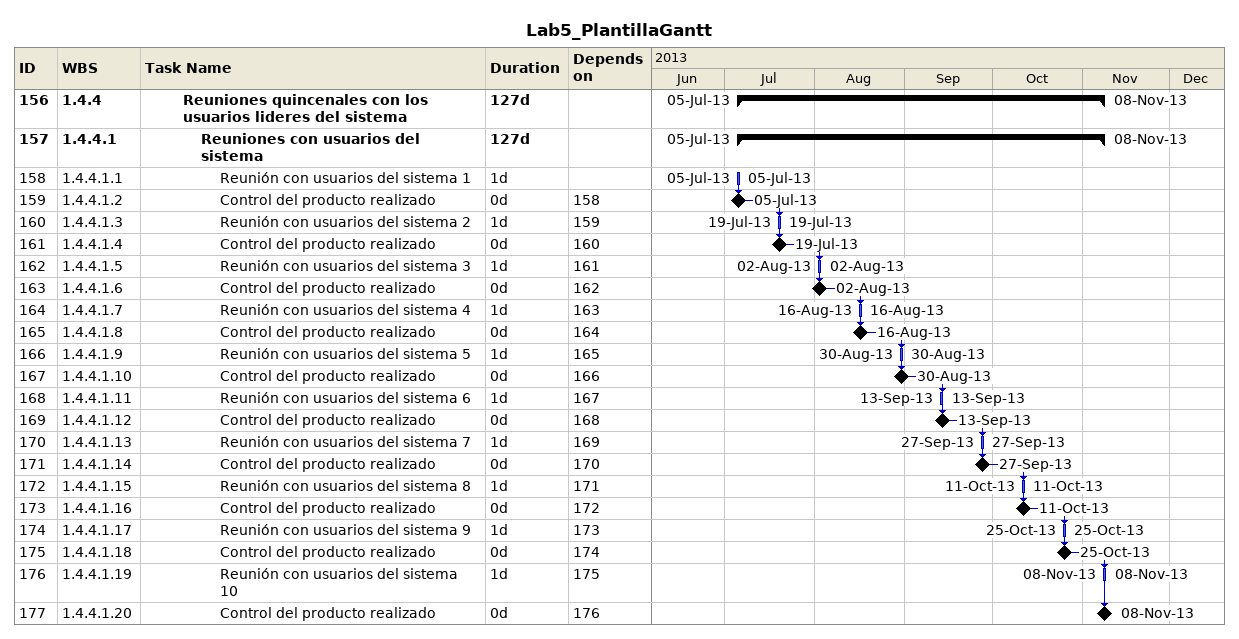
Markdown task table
Lab5_PlantillaGantt

| ID | WBS | Task | Duration | Start | Finish | Predecessors |
|---|---|---|---|---|---|---|
| 156 | 1.4.4 | **Reuniones quincenales con los usuarios lideres del sistema** | 127d | 2013-07-05 | 2013-11-08 |  |
| 157 | 1.4.4.1 | **Reuniones con usuarios del sistema** | 127d | 2013-07-05 | 2013-11-08 |  |
| 158 | 1.4.4.1.1 | Reunión con usuarios del sistema 1 | 1d | 2013-07-05 | 2013-07-05 |  |
| 159 | 1.4.4.1.2 | Control del producto realizado | 0d | 2013-07-05 | 2013-07-05 | 158 |
| 160 | 1.4.4.1.3 | Reunión con usuarios del sistema 2 | 1d | 2013-07-19 | 2013-07-19 | 159 |
| 161 | 1.4.4.1.4 | Control del producto realizado | 0d | 2013-07-19 | 2013-07-19 | 160 |
| 162 | 1.4.4.1.5 | Reunión con usuarios del sistema 3 | 1d | 2013-08-02 | 2013-08-02 | 161 |
| 163 | 1.4.4.1.6 | Control del producto realizado | 0d | 2013-08-02 | 2013-08-02 | 162 |
| 164 | 1.4.4.1.7 | Reunión con usuarios del sistema 4 | 1d | 2013-08-16 | 2013-08-16 | 163 |
| 165 | 1.4.4.1.8 | Control del producto realizado | 0d | 2013-08-16 | 2013-08-16 | 164 |
| 166 | 1.4.4.1.9 | Reunión con usuarios del sistema 5 | 1d | 2013-08-30 | 2013-08-30 | 165 |
| 167 | 1.4.4.1.10 | Control del producto realizado | 0d | 2013-08-30 | 2013-08-30 | 166 |
| 168 | 1.4.4.1.11 | Reunión con usuarios del sistema 6 | 1d | 2013-09-13 | 2013-09-13 | 167 |
| 169 | 1.4.4.1.12 | Control del producto realizado | 0d | 2013-09-13 | 2013-09-13 | 168 |
| 170 | 1.4.4.1.13 | Reunión con usuarios del sistema 7 | 1d | 2013-09-27 | 2013-09-27 | 169 |
| 171 | 1.4.4.1.14 | Control del producto realizado | 0d | 2013-09-27 | 2013-09-27 | 170 |
| 172 | 1.4.4.1.15 | Reunión con usuarios del sistema 8 | 1d | 2013-10-11 | 2013-10-11 | 171 |
| 173 | 1.4.4.1.16 | Control del producto realizado | 0d | 2013-10-11 | 2013-10-11 | 172 |
| 174 | 1.4.4.1.17 | Reunión con usuarios del sistema 9 | 1d | 2013-10-25 | 2013-10-25 | 173 |
| 175 | 1.4.4.1.18 | Control del producto realizado | 0d | 2013-10-25 | 2013-10-25 | 174 |
| 176 | 1.4.4.1.19 | Reunión con usuarios del sistema 10 | 1d | 2013-11-08 | 2013-11-08 | 175 |
| 177 | 1.4.4.1.20 | Control del producto realizado | 0d | 2013-11-08 | 2013-11-08 | 176 |
